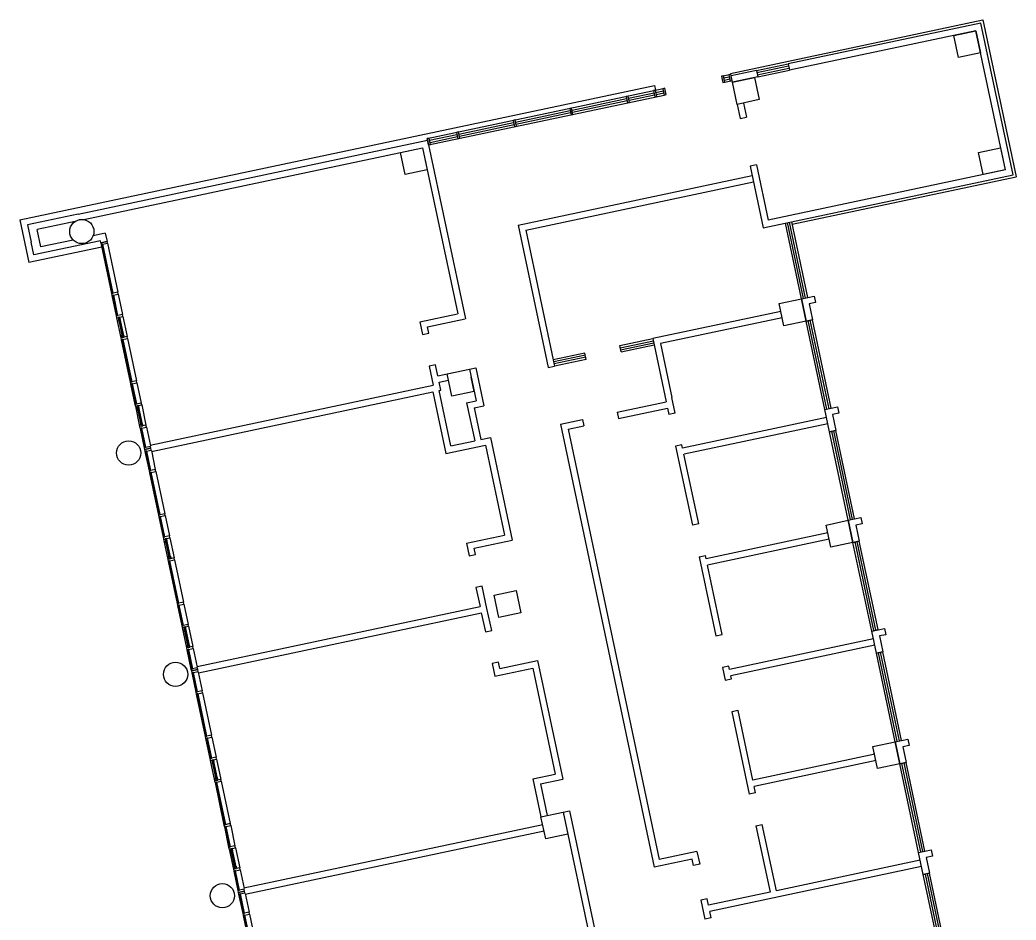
# Model space of a CAD drawing. Header units: millimetres. Extents: x -28081 to 142643, y -11740 to 128443.
# Drawn here: x -26161 to 4661, y 59431 to 87274 of the extents above; entities that cross this region are included whole.
import ezdxf

# ---------------------------------------------------------------- set-up
doc = ezdxf.new("R2010")
doc.units = ezdxf.units.MM
doc.header["$LTSCALE"] = 10
doc.layers.add('A—墙体', color=7, linetype='Continuous')
doc.layers.add('A—门窗', color=135, linetype='Continuous')

# ---------------------------------------------------------------- blocks, each defined once
blk = doc.blocks.new('E1-RI-5F$0$RECTANGULAR_MULLION_-_60_H')
at = {"layer": 'A—门窗'}
for p, q in [((-30, 125), (30, 125)), ((-30, 25), (-30, 125)), ((-30, -75), (-30, 25)), ((30, 125), (30, 25)), ((30, 25), (30, -75)), ((30, -75), (-30, -75))]:
    blk.add_line(p, q, dxfattribs=at)
blk = doc.blocks.new('E1-RI-5F$0$窗4')
at = {"layer": 'A—墙体'}
for p, q in [((10183925, -8420676), (10184125, -8420676)), ((10183925, -8423476), (10184125, -8423476))]:
    blk.add_line(p, q, dxfattribs=at)
at = {"layer": 'A—门窗'}
for p, q in [((10183925, -8423476), (10183925, -8420676)), ((10183992, -8423476), (10183992, -8420676)), ((10184058, -8423476), (10184058, -8420676)), ((10184125, -8423476), (10184125, -8420676))]:
    blk.add_line(p, q, dxfattribs=at)
blk = doc.blocks.new('E-COLS-F5')
at = {"layer": 'A—墙体'}
for points in [[(11711646, -6120147), (11712331, -6120002), (11712476, -6120687), (11711791, -6120831)], [(11704798, -6121596), (11705483, -6121451), (11705628, -6122136), (11704943, -6122281)], [(11694526, -6123771), (11695211, -6123626), (11695356, -6124311), (11694671, -6124456)], [(11712413, -6123766), (11713097, -6123621), (11713242, -6124306), (11712558, -6124451)], [(11706248, -6128445), (11706933, -6128300), (11707078, -6128984), (11706393, -6129129)], [(11695976, -6130619), (11696660, -6130474), (11696805, -6131159), (11696120, -6131304)], [(11707698, -6135293), (11708382, -6135148), (11708527, -6135833), (11707843, -6135978)], [(11697425, -6137467), (11698110, -6137322), (11698255, -6138007), (11697570, -6138152)], [(11709147, -6142141), (11709832, -6141996), (11709977, -6142681), (11709292, -6142826)], [(11698875, -6144316), (11699560, -6144171), (11699705, -6144856), (11699020, -6145000)]]:
    blk.add_lwpolyline(points, close=True, dxfattribs=at)
for centre in [(11684668, -6126215), (11686118, -6133064), (11687568, -6139912), (11689018, -6146760)]:
    blk.add_circle(centre, 375, dxfattribs=at)

msp = doc.modelspace()

# ---------------------------------------------------------------- linework, layer by layer
at = {"layer": 'A—墙体'}
for p, q in [((3572, 87179), (-2396, 85916)), ((3572, 87179), (-2396, 85916)), ((3418, 86942), (-2354, 85720)), ((3418, 86942), (-2354, 85720)), ((4329, 82638), (3418, 86942)), ((4329, 82638), (3418, 86942)), ((4566, 82484), (3572, 87179)), ((4566, 82484), (3572, 87179)), ((-3374, 85709), (-4157, 85543)), ((-3374, 85709), (-4157, 85543)), ((-3374, 85709), (-3333, 85513)), ((-3374, 85709), (-3333, 85513)), ((-2396, 85916), (-2354, 85720)), ((-2396, 85916), (-2354, 85720)), ((-4115, 85348), (-4157, 85543)), ((-4115, 85348), (-4157, 85543)), ((-3333, 85513), (-4115, 85348)), ((-3333, 85513), (-4115, 85348)), ((-3775, 84704), (-3682, 84264)), ((-3775, 84704), (-3682, 84264)), ((-24359, 81267), (-13548, 83555)), ((-13548, 83555), (-12378, 78028)), ((-24186, 81099), (-13703, 83318)), ((-13703, 83318), (-12615, 78182)), ((-3371, 82797), (-3567, 82755)), ((-3371, 82797), (-3567, 82755)), ((-3567, 82755), (-3163, 80847)), ((-3567, 82755), (-3163, 80847)), ((-3371, 82797), (-3009, 81084)), ((-3371, 82797), (-3009, 81084)), ((4329, 82638), (-3009, 81084)), ((4329, 82638), (-3009, 81084)), ((-10744, 80929), (-3505, 82462)), ((-3163, 80847), (4566, 82484)), ((-3163, 80847), (4566, 82484)), ((-10507, 80775), (-3464, 82266)), ((-24359, 81267), (-25924, 80935)), ((-24318, 81071), (-24318, 81071)), ((-25924, 80935), (-25811, 80397)), ((-24449, 81043), (-25629, 80794)), ((-25516, 80255), (-25629, 80794)), ((-10744, 80929), (-9812, 76527)), ((-10507, 80775), (-9616, 76568)), ((-24514, 80467), (-25516, 80255)), ((-23519, 80678), (-23893, 80599)), ((-23519, 80678), (-23465, 80424)), ((-25729, 80006), (-25811, 80397)), ((-23673, 80441), (-25729, 80006)), ((-23660, 80382), (-23673, 80441)), ((-23660, 80382), (-23465, 80424)), ((-1980, 78644), (-1785, 78686)), ((-13790, 77933), (-12618, 78181)), ((-13553, 77779), (-12381, 78027)), ((-2614, 78255), (-6576, 77416)), ((-2572, 78059), (-6339, 77262)), ((-13790, 77933), (-13707, 77542)), ((-13512, 77584), (-13553, 77779)), ((-13707, 77542), (-13512, 77584)), ((-6576, 77416), (-6162, 75460)), ((-6339, 77262), (-5987, 75599)), ((-13304, 76605), (-13500, 76564)), ((-13500, 76564), (-13376, 75977)), ((-13232, 76263), (-13304, 76605)), ((-13232, 76263), (-12057, 76511)), ((-12253, 76470), (-12046, 75492)), ((-12057, 76511), (-11809, 75337)), ((-9812, 76527), (-9616, 76568)), ((-9812, 76527), (-9616, 76568)), ((-9812, 76527), (-9616, 76568)), ((-9812, 76527), (-9616, 76568)), ((-12108, 75785), (-12201, 76225)), ((-22131, 74123), (-13375, 75977)), ((-13190, 76067), (-12897, 76129)), ((-13139, 75823), (-13190, 76067)), ((-13187, 75812), (-13139, 75823)), ((-22090, 73928), (-13383, 75771)), ((-13383, 75771), (-12979, 73863)), ((-12824, 74100), (-13187, 75812)), ((-5884, 75110), (-5987, 75599)), ((-12340, 75429), (-12046, 75492)), ((-12340, 75429), (-12091, 74255)), ((-12103, 75275), (-11809, 75337)), ((-12103, 75275), (-11896, 74297)), ((-7678, 75139), (-6162, 75460)), ((-7637, 74943), (-6121, 75264)), ((-6121, 75264), (-6079, 75068)), ((-9439, 74766), (-8754, 74911)), ((-8754, 74911), (-8713, 74715)), ((-7678, 75139), (-7637, 74943)), ((-5884, 75110), (-6079, 75068)), ((-1204, 74976), (-5656, 74033)), ((-9439, 74766), (-6540, 61069)), ((-9202, 74612), (-8713, 74715)), ((-9202, 74612), (-6385, 61306)), ((-1162, 74780), (-5614, 73838)), ((-11896, 74297), (-11602, 74359)), ((-11602, 74359), (-10929, 71180)), ((-12979, 73863), (-11756, 74122)), ((-12824, 74100), (-12091, 74255)), ((-11756, 74122), (-11166, 71334)), ((-5677, 74131), (-5872, 74090)), ((-5872, 74090), (-5355, 71644)), ((-5656, 74033), (-5677, 74131)), ((-5159, 71685), (-5615, 73838)), ((-5159, 71685), (-5355, 71644)), ((-12340, 71085), (-11166, 71334)), ((-1164, 71407), (-4931, 70609)), ((-1123, 71211), (-4889, 70414)), ((-12340, 71085), (-12257, 70694)), ((-12103, 70931), (-10929, 71180)), ((-12062, 70735), (-12103, 70931)), ((-12257, 70694), (-12062, 70735)), ((-5147, 70666), (-4952, 70707)), ((-5147, 70666), (-4630, 68220)), ((-4931, 70609), (-4952, 70707)), ((-4434, 68261), (-4890, 70414)), ((-11855, 69757), (-12050, 69716)), ((-12050, 69716), (-11926, 69129)), ((-11710, 69072), (-11855, 69757)), ((-20682, 67275), (-11926, 69129)), ((-11565, 68387), (-11710, 69072)), ((-20640, 67079), (-11884, 68933)), ((-11885, 68933), (-11760, 68346)), ((-11760, 68346), (-11565, 68387)), ((-4630, 68220), (-4434, 68261)), ((246, 68128), (-4206, 67185)), ((288, 67932), (-4164, 66990)), ((-11358, 67409), (-11553, 67368)), ((-11553, 67368), (-11470, 66976)), ((-11470, 66976), (-10296, 67225)), ((-11316, 67213), (-11358, 67409)), ((-11316, 67213), (-10142, 67462)), ((-10296, 67225), (-9602, 63947)), ((-10142, 67462), (-9365, 63793)), ((-4227, 67283), (-4423, 67242)), ((-4423, 67242), (-4381, 67046)), ((-4206, 67185), (-4227, 67283)), ((-4381, 67046), (-4340, 66850)), ((-4340, 66850), (-4144, 66892)), ((-4144, 66892), (-4165, 66990)), ((-3937, 65913), (-4133, 65872)), ((-4133, 65872), (-3594, 63328)), ((-3481, 63761), (-3937, 65913)), ((286, 64558), (-3481, 63761)), ((971, 64704), (970, 64703)), ((1012, 64508), (1012, 64508)), ((327, 64363), (-3440, 63565)), ((-10287, 63802), (-9602, 63947)), ((-10287, 63802), (-10039, 62628)), ((-10050, 63648), (-9365, 63793)), ((-10050, 63648), (-9843, 62670)), ((-3399, 63370), (-3440, 63565)), ((-3399, 63370), (-3594, 63328)), ((-9843, 62670), (-9550, 62732)), ((-9354, 62773), (-9158, 62815)), ((-9354, 62773), (-8266, 57637)), ((-9158, 62815), (-9085, 62473)), ((-19232, 60427), (-9987, 62384)), ((-19232, 60427), (-9987, 62384)), ((-9260, 62333), (-9260, 62333)), ((-9085, 62473), (-8029, 57483)), ((-3387, 62350), (-3191, 62391)), ((-3387, 62350), (-2952, 60295)), ((-2756, 60337), (-3191, 62391)), ((-19191, 60231), (-9945, 62188)), ((-5212, 61555), (-6385, 61306)), ((-5212, 61555), (-5129, 61164)), ((-5366, 61318), (-6540, 61069)), ((-5324, 61122), (-5366, 61318)), ((-5129, 61164), (-5324, 61122)), ((1737, 61084), (-4818, 59696)), ((1696, 61279), (-2756, 60337)), ((-2952, 60295), (-4859, 59892)), ((-4901, 60087), (-5097, 60046)), ((-5097, 60046), (-4972, 59459)), ((-4859, 59892), (-4901, 60087)), ((-4777, 59500), (-4972, 59459)), ((-4777, 59500), (-4818, 59696))]:
    msp.add_line(p, q, dxfattribs=at)
for points in [[(-3970, 84663), (-3877, 84223), (-3682, 84264)], [(-3970, 84663), (-3877, 84223), (-3682, 84264)], [(-1980, 78644), (-1589, 78727), (-1547, 78532), (-1743, 78490), (-1640, 78001), (-1835, 77960), (-1980, 78644)], [(-1255, 75220), (-864, 75303), (-823, 75108), (-1018, 75066), (-915, 74577), (-1110, 74536), (-1255, 75220)], [(-530, 71796), (-139, 71879), (-98, 71683), (-293, 71642), (-190, 71153), (-386, 71111), (-530, 71796)], [(194, 68372), (586, 68455), (627, 68259), (431, 68218), (535, 67729), (339, 67687), (194, 68372)], [(919, 64948), (1311, 65031), (1352, 64835), (1156, 64794), (1260, 64305), (1064, 64263), (919, 64948)], [(1644, 61524), (2035, 61607), (2077, 61411), (1881, 61370), (1985, 60880), (1789, 60839), (1644, 61524)]]:
    msp.add_lwpolyline(points, dxfattribs=at)
at = {"layer": 'A—门窗'}
for p, q in [((-4173, 85622), (3634, 87274)), ((3634, 87274), (4661, 82422)), ((-3374, 85709), (-2396, 85916)), ((-3374, 85709), (-2396, 85916)), ((-3360, 85644), (-2382, 85851)), ((-3360, 85644), (-2382, 85851)), ((-3347, 85579), (-2368, 85786)), ((-3347, 85579), (-2368, 85786)), ((-3333, 85513), (-2354, 85721)), ((-3333, 85513), (-2354, 85721)), ((-4452, 85532), (-4167, 85592)), ((-4378, 85479), (-4212, 85515)), ((-4365, 85414), (-4198, 85449)), ((-4351, 85349), (-4126, 85397)), ((-26161, 81090), (-6527, 85246)), ((-13559, 83604), (-6262, 85149)), ((-6527, 85246), (-6496, 85099)), ((-6482, 85034), (-6257, 85082)), ((-13517, 83408), (-6229, 84951)), ((-9079, 84484), (-7388, 84842)), ((-9065, 84419), (-7374, 84777)), ((-7329, 84855), (-6540, 85022)), ((-7315, 84790), (-6527, 84957)), ((-6468, 84969), (-6243, 85017)), ((-10829, 84114), (-9138, 84472)), ((-10815, 84049), (-9124, 84407)), ((-12579, 83743), (-10888, 84101)), ((-12565, 83678), (-10874, 84036)), ((-13517, 83408), (-13559, 83604)), ((-13517, 83408), (-13559, 83604)), ((-13545, 83539), (-13545, 83539)), ((-13487, 83551), (-12638, 83731)), ((-13473, 83486), (-12624, 83666)), ((-13531, 83474), (-13531, 83474)), ((-2265, 80956), (4661, 82422)), ((-26161, 81090), (-25883, 79769)), ((-1980, 78644), (-2477, 80992)), ((-1915, 78658), (-2412, 81006)), ((-1850, 78672), (-2347, 81020)), ((-1785, 78686), (-2282, 81034)), ((-23631, 80245), (-25883, 79769)), ((-23648, 80324), (-23327, 78807)), ((-23593, 80335), (-23618, 80330)), ((-23618, 80330), (-23297, 78813)), ((-23272, 78819), (-23593, 80335)), ((-23452, 80365), (-23131, 78849)), ((-23315, 78748), (-23182, 78122)), ((-23297, 78813), (-23272, 78819)), ((-23260, 78760), (-23285, 78755)), ((-23285, 78755), (-23152, 78129)), ((-23127, 78134), (-23260, 78760)), ((-23119, 78790), (-22986, 78164)), ((-23170, 78064), (-23037, 77438)), ((-23152, 78129), (-23127, 78134)), ((-23071, 78084), (-23121, 78074)), ((-23071, 78084), (-23121, 78074)), ((-23121, 78074), (-22989, 77448)), ((-23121, 78074), (-23105, 77999)), ((-23105, 77999), (-23056, 78010)), ((-23105, 77999), (-23004, 77522)), ((-23094, 77946), (-23105, 77999)), ((-22979, 77528), (-23080, 78005)), ((-22939, 77458), (-23071, 78084)), ((-23056, 78010), (-23071, 78084)), ((-22974, 78105), (-22841, 77479)), ((-23025, 77379), (-22747, 76068)), ((-23004, 77522), (-22955, 77533)), ((-22989, 77448), (-23004, 77522)), ((-22970, 77390), (-22995, 77385)), ((-22995, 77385), (-22717, 76074)), ((-22989, 77448), (-22939, 77458)), ((-22939, 77458), (-22989, 77448)), ((-22692, 76079), (-22970, 77390)), ((-22955, 77533), (-22939, 77458)), ((-22829, 77420), (-22551, 76109)), ((-7603, 77199), (-6576, 77416)), ((-7562, 77003), (-7603, 77199)), ((-7589, 77130), (-6562, 77348)), ((-7576, 77072), (-6550, 77289)), ((-7562, 77003), (-6535, 77220)), ((-8679, 76971), (-9658, 76764)), ((-8665, 76902), (-9643, 76695)), ((-8653, 76844), (-9631, 76637)), ((-8638, 76775), (-9616, 76568)), ((-8638, 76775), (-8679, 76971)), ((-22735, 76009), (-22602, 75383)), ((-22717, 76074), (-22692, 76079)), ((-22680, 76021), (-22705, 76015)), ((-22705, 76015), (-22572, 75389)), ((-22547, 75395), (-22680, 76021)), ((-22539, 76051), (-22407, 75424)), ((-22590, 75324), (-22457, 74698)), ((-22572, 75389), (-22547, 75395)), ((-22492, 75345), (-22541, 75335)), ((-22492, 75345), (-22541, 75335)), ((-22541, 75335), (-22409, 74708)), ((-22541, 75335), (-22525, 75260)), ((-22525, 75260), (-22476, 75271)), ((-22525, 75260), (-22424, 74783)), ((-22514, 75207), (-22525, 75260)), ((-22400, 74788), (-22501, 75265)), ((-22359, 74719), (-22492, 75345)), ((-22476, 75271), (-22492, 75345)), ((-22394, 75366), (-22262, 74740)), ((-22445, 74640), (-22318, 74043)), ((-22424, 74783), (-22375, 74794)), ((-22409, 74708), (-22424, 74783)), ((-22390, 74651), (-22415, 74646)), ((-22415, 74646), (-22289, 74049)), ((-22409, 74708), (-22359, 74719)), ((-22359, 74719), (-22409, 74708)), ((-22264, 74054), (-22390, 74651)), ((-22375, 74794), (-22359, 74719)), ((-22249, 74681), (-22126, 74100)), ((-22123, 74084), (-22318, 74043)), ((-22318, 74043), (-22306, 73984)), ((-22306, 73984), (-22110, 74025)), ((-22289, 74049), (-22264, 74054)), ((-22110, 74025), (-22123, 74084)), ((-22294, 73925), (-22167, 73329)), ((-22239, 73937), (-22264, 73932)), ((-22264, 73932), (-22137, 73335)), ((-22113, 73340), (-22239, 73937)), ((-22095, 73951), (-21972, 73370)), ((-22155, 73270), (-21877, 71959)), ((-22137, 73335), (-22113, 73340)), ((-22100, 73281), (-22125, 73276)), ((-22125, 73276), (-21847, 71965)), ((-21823, 71971), (-22100, 73281)), ((-21959, 73311), (-21682, 72000)), ((-21865, 71900), (-21732, 71274)), ((-21847, 71965), (-21823, 71971)), ((-21810, 71912), (-21835, 71907)), ((-21835, 71907), (-21702, 71280)), ((-21678, 71286), (-21810, 71912)), ((-21669, 71942), (-21537, 71316)), ((-21720, 71215), (-21587, 70589)), ((-21702, 71280), (-21678, 71286)), ((-21622, 71236), (-21671, 71226)), ((-21671, 71226), (-21539, 70600)), ((-21671, 71226), (-21656, 71151)), ((-21489, 70610), (-21622, 71236)), ((-21606, 71162), (-21622, 71236)), ((-21524, 71257), (-21392, 70631)), ((-21656, 71151), (-21606, 71162)), ((-21656, 71151), (-21555, 70674)), ((-21644, 71098), (-21656, 71151)), ((-21530, 70679), (-21631, 71156)), ((-21555, 70674), (-21505, 70685)), ((-21539, 70600), (-21555, 70674)), ((-21539, 70600), (-21489, 70610)), ((-21489, 70610), (-21539, 70600)), ((-21505, 70685), (-21489, 70610)), ((-21575, 70531), (-21297, 69220)), ((-21520, 70542), (-21545, 70537)), ((-21545, 70537), (-21268, 69226)), ((-21243, 69231), (-21520, 70542)), ((-21379, 70572), (-21102, 69261)), ((-21285, 69161), (-21152, 68535)), ((-21268, 69226), (-21243, 69231)), ((-21230, 69173), (-21255, 69167)), ((-21255, 69167), (-21123, 68541)), ((-21098, 68546), (-21230, 69173)), ((-21089, 69202), (-20957, 68576)), ((-21140, 68476), (-21007, 67850)), ((-21123, 68541), (-21098, 68546)), ((-21042, 68497), (-21091, 68486)), ((-21042, 68497), (-21091, 68486)), ((-21091, 68486), (-20959, 67860)), ((-21091, 68486), (-21076, 68412)), ((-20909, 67871), (-21042, 68497)), ((-21026, 68422), (-21042, 68497)), ((-20944, 68518), (-20812, 67891)), ((-21076, 68412), (-21026, 68422)), ((-21076, 68412), (-20975, 67935)), ((-21065, 68359), (-21076, 68412)), ((-20950, 67940), (-21051, 68417)), ((-20975, 67935), (-20925, 67945)), ((-20959, 67860), (-20975, 67935)), ((-20959, 67860), (-20909, 67871)), ((-20909, 67871), (-20959, 67860)), ((-20925, 67945), (-20909, 67871)), ((-20799, 67833), (-20676, 67252)), ((-20995, 67791), (-20869, 67194)), ((-20940, 67803), (-20965, 67798)), ((-20965, 67798), (-20839, 67201)), ((-20814, 67206), (-20940, 67803)), ((-20673, 67236), (-20869, 67194)), ((-20869, 67194), (-20856, 67136)), ((-20839, 67201), (-20814, 67206)), ((-20661, 67177), (-20673, 67236)), ((-20856, 67136), (-20661, 67177)), ((-20844, 67077), (-20718, 66480)), ((-20789, 67089), (-20814, 67083)), ((-20814, 67083), (-20688, 66487)), ((-20663, 66492), (-20789, 67089)), ((-20645, 67103), (-20522, 66522)), ((-20705, 66422), (-20428, 65111)), ((-20688, 66487), (-20663, 66492)), ((-20650, 66433), (-20675, 66428)), ((-20675, 66428), (-20398, 65117)), ((-20373, 65122), (-20650, 66433)), ((-20509, 66463), (-20232, 65152)), ((-20415, 65052), (-20283, 64426)), ((-20398, 65117), (-20373, 65122)), ((-20360, 65064), (-20385, 65058)), ((-20385, 65058), (-20253, 64432)), ((-20228, 64437), (-20360, 65064)), ((-20219, 65093), (-20087, 64467)), ((-20253, 64432), (-20228, 64437)), ((-20270, 64367), (-20138, 63741)), ((-20172, 64388), (-20222, 64377)), ((-20172, 64388), (-20222, 64377)), ((-20222, 64377), (-20089, 63751)), ((-20222, 64377), (-20206, 64303)), ((-20206, 64303), (-20156, 64313)), ((-20206, 64303), (-20105, 63826)), ((-20195, 64250), (-20206, 64303)), ((-20080, 63831), (-20181, 64308)), ((-20039, 63762), (-20172, 64388)), ((-20156, 64313), (-20172, 64388)), ((-20075, 64409), (-19942, 63782)), ((-20105, 63826), (-20055, 63836)), ((-20089, 63751), (-20105, 63826)), ((-20055, 63836), (-20039, 63762)), ((-20125, 63682), (-19848, 62371)), ((-20070, 63694), (-20095, 63689)), ((-20095, 63689), (-19818, 62378)), ((-20089, 63751), (-20039, 63762)), ((-20039, 63762), (-20089, 63751)), ((-19793, 62383), (-20070, 63694)), ((-19930, 63724), (-19652, 62413)), ((-19835, 62313), (-19703, 61687)), ((-19818, 62378), (-19793, 62383)), ((-19781, 62324), (-19805, 62319)), ((-19805, 62319), (-19673, 61693)), ((-19648, 61698), (-19781, 62324)), ((-19640, 62354), (-19507, 61728)), ((-19673, 61693), (-19648, 61698)), ((-19592, 61649), (-19642, 61638)), ((-19592, 61649), (-19642, 61638)), ((-19460, 61023), (-19592, 61649)), ((-19576, 61574), (-19592, 61649)), ((-19495, 61669), (-19362, 61043)), ((-19690, 61628), (-19558, 61002)), ((-19642, 61638), (-19509, 61012)), ((-19642, 61638), (-19626, 61564)), ((-19626, 61564), (-19576, 61574)), ((-19626, 61564), (-19525, 61087)), ((-19615, 61511), (-19626, 61564)), ((-19500, 61092), (-19601, 61569)), ((-19525, 61087), (-19475, 61097)), ((-19509, 61012), (-19525, 61087)), ((-19475, 61097), (-19460, 61023)), ((-19545, 60943), (-19419, 60346)), ((-19491, 60955), (-19515, 60949)), ((-19515, 60949), (-19389, 60353)), ((-19509, 61012), (-19460, 61023)), ((-19460, 61023), (-19509, 61012)), ((-19364, 60358), (-19491, 60955)), ((-19350, 60984), (-19227, 60404)), ((-19223, 60388), (-19419, 60346)), ((-19419, 60346), (-19407, 60288)), ((-19407, 60288), (-19211, 60329)), ((-19394, 60229), (-19268, 59632)), ((-19389, 60353), (-19364, 60358)), ((-19339, 60240), (-19364, 60235)), ((-19364, 60235), (-19238, 59638)), ((-19213, 59644), (-19339, 60240)), ((-19211, 60329), (-19223, 60388)), ((-19195, 60254), (-19072, 59674)), ((-19255, 59573), (-18978, 58262)), ((-19238, 59638), (-19213, 59644)), ((-19201, 59585), (-19225, 59580)), ((-19225, 59580), (-18948, 58269)), ((-18923, 58274), (-19201, 59585)), ((-19060, 59615), (-18782, 58304))]:
    msp.add_line(p, q, dxfattribs=at)
at = {"layer": 'A—门窗', "extrusion": (0, 0, -1)}
for p, q in [((-23465, 80424), (-23660, 80382)), ((-23660, 80382), (-23648, 80324)), ((-23648, 80324), (-23452, 80365)), ((-23452, 80365), (-23465, 80424)), ((-23131, 78849), (-23327, 78807)), ((-23327, 78807), (-23315, 78748)), ((-23315, 78748), (-23119, 78790)), ((-23119, 78790), (-23131, 78849)), ((-22986, 78164), (-23182, 78122)), ((-23182, 78122), (-23170, 78064)), ((-23170, 78064), (-22974, 78105)), ((-22974, 78105), (-22986, 78164)), ((-22841, 77479), (-23037, 77438)), ((-23037, 77438), (-23025, 77379)), ((-23025, 77379), (-22829, 77420)), ((-22829, 77420), (-22841, 77479)), ((-22747, 76068), (-22735, 76009)), ((-22551, 76109), (-22746, 76068)), ((-22735, 76009), (-22539, 76051)), ((-22539, 76051), (-22551, 76109)), ((-22407, 75424), (-22602, 75383)), ((-22602, 75383), (-22590, 75324)), ((-22590, 75324), (-22394, 75366)), ((-22394, 75366), (-22407, 75424)), ((-22262, 74740), (-22457, 74698)), ((-22457, 74698), (-22445, 74640)), ((-22445, 74640), (-22249, 74681)), ((-22249, 74681), (-22262, 74740)), ((-22110, 74025), (-22306, 73984)), ((-22306, 73984), (-22294, 73925)), ((-22098, 73967), (-22110, 74025)), ((-22294, 73925), (-22098, 73967)), ((-21972, 73370), (-22167, 73329)), ((-21959, 73311), (-21972, 73370)), ((-22167, 73329), (-22155, 73270)), ((-22155, 73270), (-21959, 73311)), ((-21682, 72000), (-21877, 71959)), ((-21877, 71959), (-21865, 71900)), ((-21865, 71900), (-21669, 71942)), ((-21669, 71942), (-21682, 72000)), ((-21537, 71316), (-21732, 71274)), ((-21732, 71274), (-21720, 71215)), ((-21720, 71215), (-21524, 71257)), ((-21524, 71257), (-21537, 71316)), ((-21392, 70631), (-21587, 70589)), ((-21587, 70589), (-21575, 70531)), ((-21379, 70572), (-21392, 70631)), ((-21575, 70531), (-21379, 70572)), ((-21102, 69261), (-21297, 69220)), ((-21297, 69220), (-21285, 69161)), ((-21285, 69161), (-21089, 69202)), ((-21089, 69202), (-21102, 69261)), ((-20957, 68576), (-21152, 68535)), ((-21152, 68535), (-21140, 68476)), ((-21140, 68476), (-20944, 68518)), ((-20944, 68518), (-20957, 68576)), ((-20812, 67891), (-21007, 67850)), ((-21007, 67850), (-20995, 67791)), ((-20995, 67791), (-20799, 67833)), ((-20799, 67833), (-20812, 67891)), ((-20661, 67177), (-20856, 67136)), ((-20856, 67136), (-20844, 67077)), ((-20844, 67077), (-20648, 67119)), ((-20648, 67119), (-20661, 67177)), ((-20522, 66522), (-20718, 66480)), ((-20718, 66480), (-20705, 66422)), ((-20705, 66422), (-20509, 66463)), ((-20509, 66463), (-20522, 66522)), ((-20232, 65152), (-20428, 65111)), ((-20428, 65111), (-20415, 65052)), ((-20415, 65052), (-20219, 65093)), ((-20219, 65093), (-20232, 65152)), ((-20087, 64467), (-20283, 64426)), ((-20283, 64426), (-20270, 64367)), ((-20075, 64409), (-20087, 64467)), ((-20270, 64367), (-20075, 64409)), ((-19942, 63782), (-20138, 63741)), ((-20138, 63741), (-20125, 63682)), ((-20125, 63682), (-19930, 63724)), ((-19930, 63724), (-19942, 63782)), ((-19652, 62413), (-19848, 62371)), ((-19848, 62371), (-19835, 62313)), ((-19835, 62313), (-19640, 62354)), ((-19640, 62354), (-19652, 62413)), ((-19507, 61728), (-19703, 61687)), ((-19703, 61687), (-19690, 61628)), ((-19690, 61628), (-19495, 61669)), ((-19495, 61669), (-19507, 61728)), ((-19362, 61043), (-19558, 61002)), ((-19350, 60984), (-19362, 61043)), ((-19558, 61002), (-19545, 60943)), ((-19545, 60943), (-19350, 60984)), ((-19211, 60329), (-19407, 60288)), ((-19407, 60288), (-19394, 60229)), ((-19394, 60229), (-19198, 60270)), ((-19198, 60270), (-19211, 60329)), ((-19072, 59674), (-19268, 59632)), ((-19268, 59632), (-19255, 59573)), ((-19255, 59573), (-19060, 59615)), ((-19060, 59615), (-19072, 59674))]:
    msp.add_line(p, q, dxfattribs=at)

# ---------------------------------------------------------------- block references
at = {"layer": 'A—墙体'}
msp.add_blockref('E-COLS-F5', (-11708914, 6206944), dxfattribs=at)
at = {"layer": 'A—墙体', "rotation": 11.95264845851179}
for p in [(-11708913, 6206944), (-11708188, 6203520), (-11707463, 6200096), (-11706738, 6196672), (-11706013, 6193248), (-11705289, 6189824)]:
    msp.add_blockref('E1-RI-5F$0$窗4', p, dxfattribs=at)
at = {"layer": 'A—门窗', "extrusion": (0, 0, -1), "rotation": 348.0473515414882}
for p in [(4396, 85416), (4171, 85464), (6499, 84971), (6215, 85031), (7346, 84791), (9096, 84421), (10846, 84051), (13504, 83488), (12596, 83680)]:
    msp.add_blockref('E1-RI-5F$0$RECTANGULAR_MULLION_-_60_H', p, dxfattribs=at)

doc.saveas('drawing.dxf')
